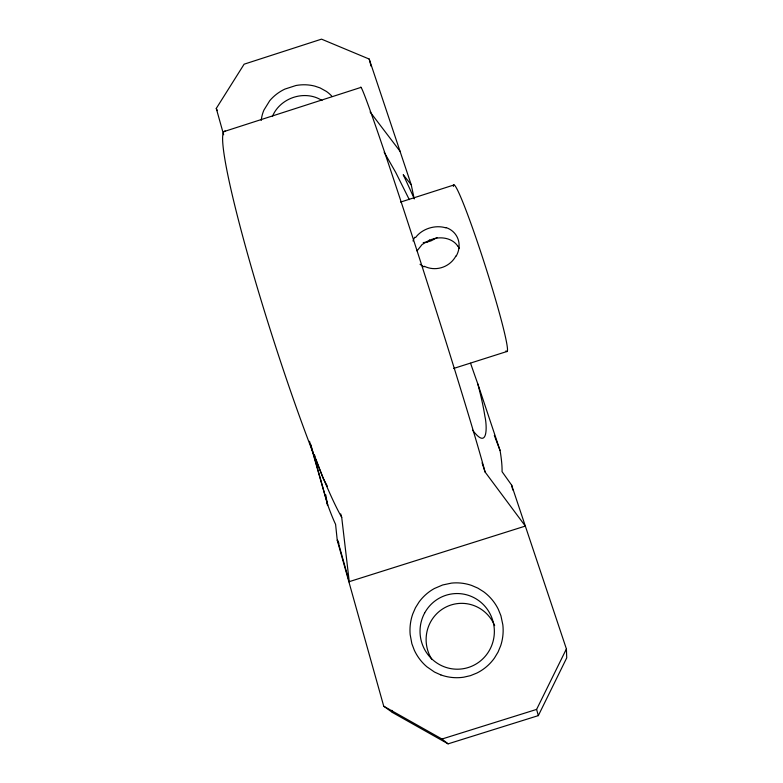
<?xml version="1.0" encoding="UTF-8"?>
<svg xmlns="http://www.w3.org/2000/svg" width="783" height="783" viewBox="0 0 783 783"><rect width="100%" height="100%" fill="white"/><g stroke="black" fill="none" stroke-linecap="round" stroke-linejoin="round"><path stroke-width="1.17" d="M310.841 444.656L327.793 505.113A210.216 12.039 75.5 0 0 335.584 524.336L337.248 540.27L383.739 706.227L392.479 712.501L448.101 743.85L538.332 715.623L536.609 709.408L566.403 648.931L511.642 485.127L502.05 471.66A210.617 25.066 69 0 0 500.083 450.548M538.332 715.623L566.726 657.867L566.403 648.931M417.016 250.893L422.096 244.531L429.564 240.068M223.644 134.754L216.274 108.436L244.12 64.186L321.529 39.15L369.204 59.058L411.222 184.739L414.041 198.03M437.012 237.641L431.482 240.655A20.133 14.867 -20 0 1 427.371 241.918M223.899 131.603L360.973 87.393M400.563 202.092L454.003 184.954M453.719 368.431L507.237 351.401M309.51 441.279L327.793 505.113M348.866 581.769L525.334 526.078L485.078 472.002L482.074 462.841M383.739 706.227L441.974 739.025L536.609 709.408M433.909 238.678C442.268 236.525 452.447 238.443 457.605 245.872M427.381 241.967L423.241 242.613M440.829 674.917L434.506 672.059L426.892 666.793A48.497 47.646 85.3 0 1 414.324 650.242L411.868 643.724L410.165 634.612A48.536 47.685 85.1 0 1 412.71 614.087L415.45 607.774L419.091 601.951A48.174 47.313 85.4 0 1 434.359 588.522L442.669 584.97L451.488 583.11A48.164 47.293 85.6 0 1 471.591 585.42L477.855 588.121L483.649 591.752A48.448 47.577 85.9 0 1 498.301 609.282L500.914 615.722L502.843 624.824A48.517 47.655 86.1 0 1 500.719 645.642L498.037 652.112L494.416 658.102A48.38 47.528 85.9 0 1 476.847 673.057L470.417 675.66L463.653 677.207A48.399 47.548 85.7 0 1 440.839 674.907M441.974 739.025L448.101 743.85M411.222 184.739L403.216 174.717A210.881 25.125 69 0 1 414.334 198.902M370.095 111.93L400.025 151.256M327.46 486.429L323.085 478.159L315.843 458.887M384.179 152.254L395.689 172.358L409.294 199.626M337.248 540.27L338.931 543.196M337.61 540.162L349.238 581.652L341.711 517.387L340.223 514.666A208.415 16.923 72.3 0 1 258.292 290.953A208.415 16.923 72.3 0 1 225.377 131.133M216.274 108.436L217.341 110.638M314.531 455.04L315.187 456.988M470.554 363.234A162.844 6.058 72.3 0 0 477.836 383.993L500.083 450.538A208.895 7.801 72.3 0 1 494.327 435.397M340.722 513.912L341.711 517.387M391.862 710.347L392.479 712.501M485.078 472.002L484.286 469.056A208.816 3.964 72.3 0 0 413.943 241.144A208.816 3.964 72.3 0 0 360.63 87.51M477.836 383.993C480.645 394.779 483.258 405.653 484.951 416.683C486.635 423.319 488.455 448.082 475.819 434.036A166.358 19.722 69 0 1 472.58 430.21M369.204 59.058L371.044 66.115M511.642 485.127L512.757 489.952M453.367 186.442A87.442 5.315 72.3 0 1 485.264 265.887A87.442 5.315 72.3 0 1 505.965 350.862M415.587 237.552A23.333 17.921 -15.4 0 1 445.958 227.892M446.193 227.608A23.265 20.603 -28.7 0 1 456.235 256.031M455.96 255.894A23.343 22.267 -25.3 0 1 424.376 266.289M424.024 266.876A23.236 21.601 5.6 0 1 420.04 264.282M413.013 240.998A23.236 21.601 5.6 0 1 414.804 237.229M429.613 240.166A21.386 14.515 -16 0 1 433.939 238.786M457.673 245.813A21.591 19.027 -56.9 0 1 459.259 248.456M325.767 494.836A208.347 20.789 72.3 0 1 327.431 505.231M431.815 659.335A36.419 35.695 82.9 0 1 445.077 607.51A36.419 35.695 82.9 0 1 494.66 625.637M272.396 116.52A32.034 28.022 -20.6 0 1 321.999 100.527M261.228 120.435A41.068 35.881 -20.6 0 1 263.92 110.1L269.734 100.694A40.97 35.793 -20.6 0 1 284.885 89.086L295.954 85.504A40.98 35.803 -20.7 0 1 314.874 86.14L320.09 87.921L326.374 91.415A41.049 35.861 -20.7 0 1 331.698 96.025M424.64 613.02A37.838 37.163 85.2 0 0 457.947 669.201A37.838 37.163 85.2 0 0 488.993 611.885A37.838 37.163 85.2 0 0 424.64 613.02"/></g></svg>
